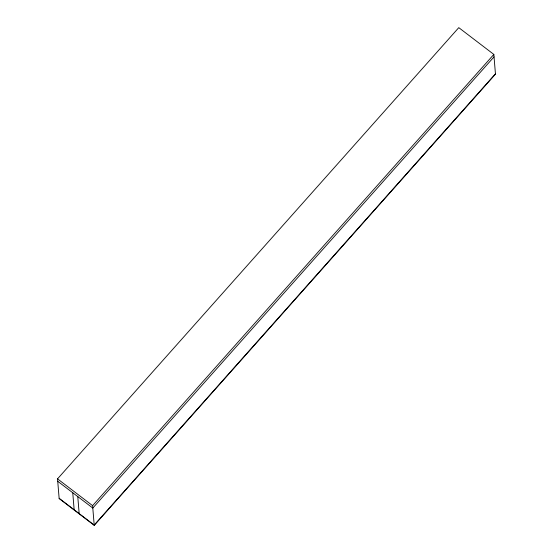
<?xml version="1.0" encoding="UTF-8"?>
<svg xmlns="http://www.w3.org/2000/svg" width="553" height="553" viewBox="0 0 553 553"><rect width="100%" height="100%" fill="white"/><g stroke="black" fill="none" stroke-linecap="round" stroke-linejoin="round"><path stroke-width="0.83" d="M57.533 478.863L458.776 27.65L493.843 54.422L495.467 74.137L94.224 525.35L59.157 498.578L57.533 478.863L92.6 505.636L94.224 525.35M92.6 505.636L493.843 54.422M494.043 56.848L92.8 508.062L57.733 481.29M495.44 73.832L94.197 525.046L59.13 498.274M77.773 496.587L79.169 513.571M72.761 492.764L74.157 509.748"/></g></svg>
